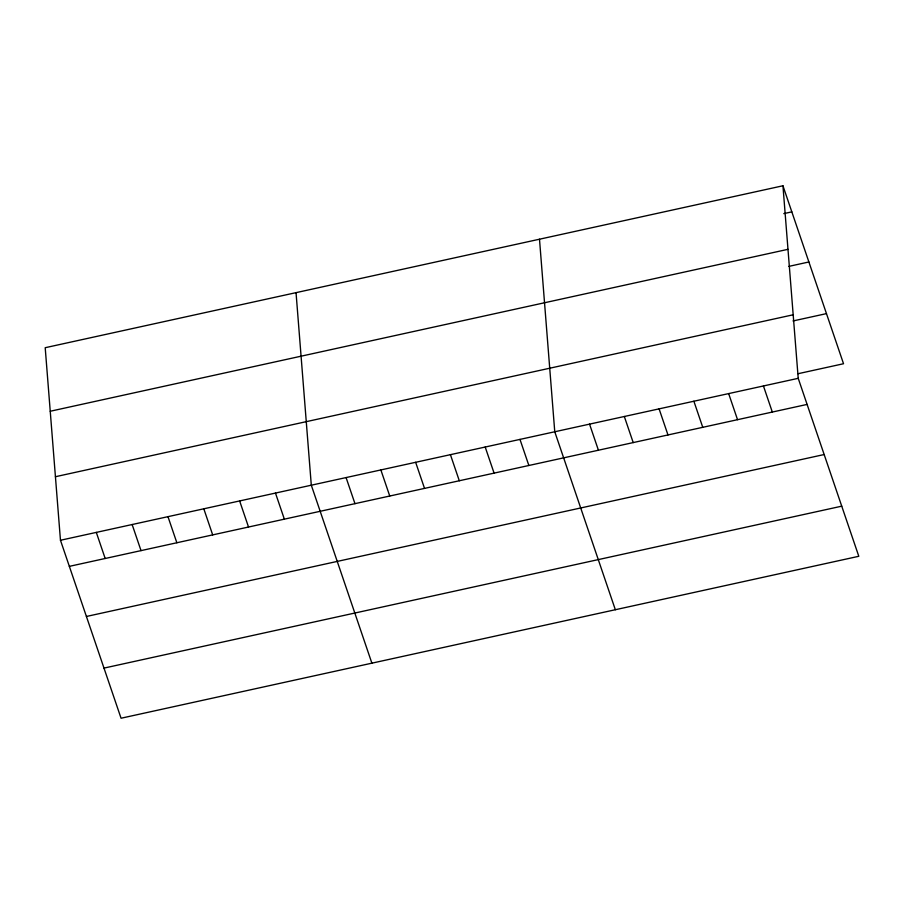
<?xml version="1.0" encoding="UTF-8"?>
<svg xmlns="http://www.w3.org/2000/svg" width="904" height="904" viewBox="0 0 904 904"><rect width="100%" height="100%" fill="white"/><g stroke="black" fill="none" stroke-linecap="round" stroke-linejoin="round"><path stroke-width="1.36" d="M782.943 185.772L45.2 347.712L60.466 540.264L121.057 718.228L858.8 556.288L798.221 378.324L782.943 185.772L843.534 363.736L798.051 373.714M783.802 213.626L791.825 211.864M50.24 411.252L787.983 249.323M788.819 266.386L808.888 261.979M55.426 476.724L793.181 314.784M793.023 320.954L826.471 313.62M60.466 540.264L798.221 378.324M69.348 566.356L807.102 404.416M86.411 616.471L824.165 454.531M103.994 668.101L841.737 506.172M763.439 385.963L772.321 412.054M728.658 393.602L737.54 419.682M693.876 401.229L702.758 427.321M659.095 408.868L667.977 434.948M624.325 416.495L633.207 442.587M589.544 424.134L598.425 450.226M615.341 609.725L554.762 431.773L539.496 239.221M519.981 439.4L528.863 465.492M485.199 447.039L494.081 473.12M450.418 454.667L459.3 480.758M415.648 462.306L424.53 488.397M380.866 469.944L389.748 496.025M346.085 477.572L354.967 503.664M371.883 663.163L311.304 485.211L296.037 292.659M275.471 493.075L284.353 519.156M239.639 500.94L248.521 527.021M203.807 508.805L212.689 534.897M167.974 516.67L176.856 542.762M132.142 524.535L141.024 550.626M96.31 532.399L105.18 558.491"/></g></svg>
